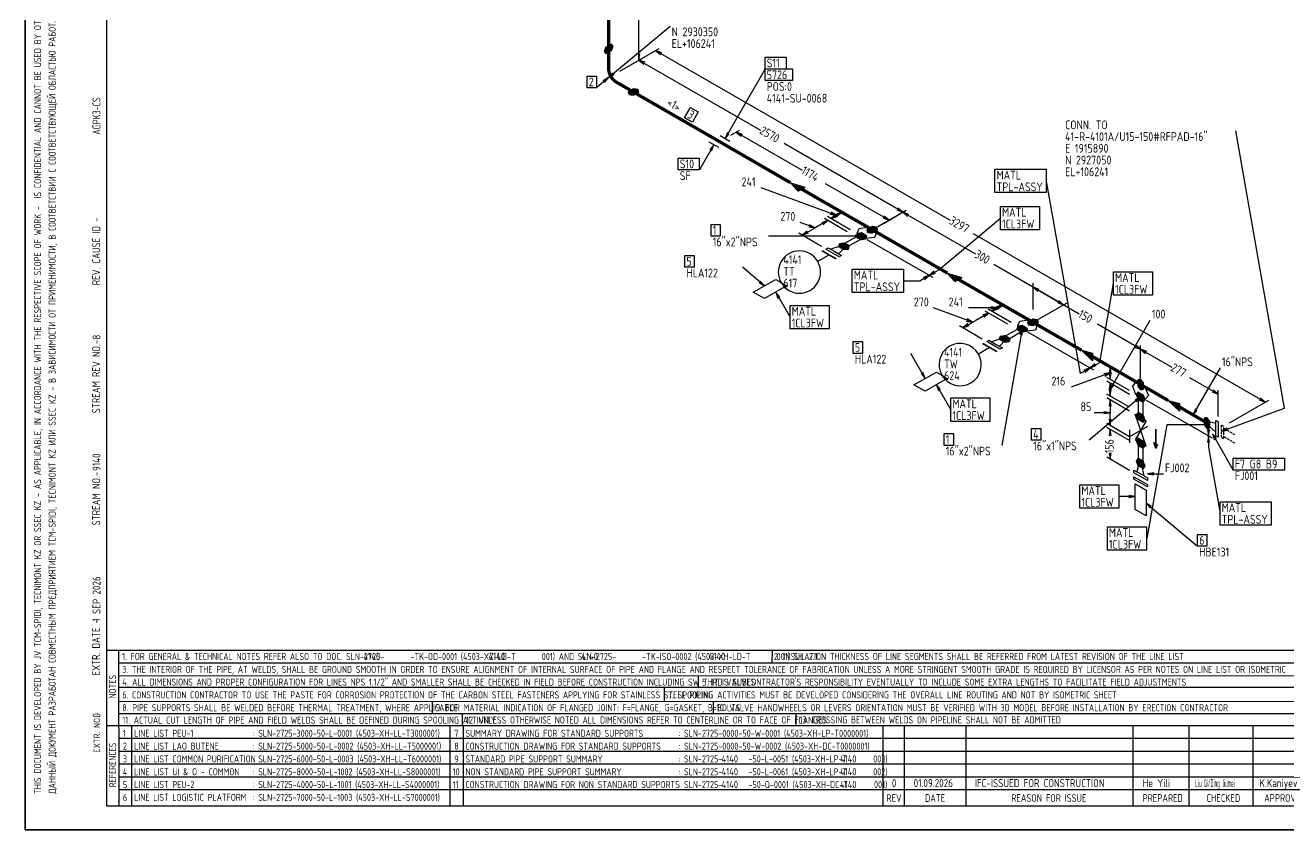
# Model space of a CAD drawing. Extents: x 0 to 594, y 0 to 420.
# Drawn here: x 0 to 394.7, y 0 to 251.2 of the extents above; entities that cross this region are included whole.
import ezdxf

# ---------------------------------------------------------------- set-up
doc = ezdxf.new("R2010")
doc.units = 0
doc.header["$MEASUREMENT"] = 0
doc.linetypes.add('BORDER_2012_SLN$0$8001.Solid', pattern=[0])
doc.linetypes.add('GT100', pattern=[1, 0.666667, -0.333333])
for name, color, linetype, lineweight in [('BORDER_2012_SLN$0$BG_01', 7, 'BORDER_2012_SLN$0$8001.Solid', 25), ('BORDER_2012_SLN$0$BG_02', 7, 'BORDER_2012_SLN$0$8001.Solid', 25), ('BORDER_2012_SLN$0$BG_Level_1', 7, 'BORDER_2012_SLN$0$8001.Solid', 25), ('BORDER_2012_SLN$0$Level_1', 7, 'BORDER_2012_SLN$0$8001.Solid', 25), ('BORDER_2012_SLN$0$Level_18', 7, 'BORDER_2012_SLN$0$8001.Solid', 25)]:
    doc.layers.add(name, color=color, linetype=linetype, lineweight=lineweight)
doc.layers.add('GT_1', color=7, linetype='Continuous')
doc.styles.add('BORDER_2012_SLN$0$GOST type A', font='GOST type A')
doc.styles.add('HTX1', font='')
doc.styles.get('HTX1').set_extended_font_data('GOST type A')

# ---------------------------------------------------------------- blocks, each defined once
blk = doc.blocks.new('BORDER_2012_SLN')
at = {"layer": 'BORDER_2012_SLN$0$BG_Level_1', "color": 7, "lineweight": -3}
for p, q in [((402.7, 56), (25.4, 56)), ((29.11, 56), (29.22, 7.5)), ((233.25, 56), (233.24, 52)), ((402.7, 52), (29.1, 52)), ((402.7, 47.99), (29.16, 48.01)), ((210.22, 48), (210.22, 44.42)), ((402.7, 44.41), (29.17, 44.42)), ((199.61, 44.42), (199.61, 40.02)), ((402.7, 39.96), (29.15, 40.07)), ((127.1, 40.04), (127.1, 36.23)), ((214.87, 40.02), (214.87, 36.23)), ((136.5, 36.23), (136.5, 32.43)), ((240.64, 36.23), (240.64, 32.43)), ((33.22, 32.43), (33.22, 7.59)), ((132.63, 32.43), (132.63, 7.6)), ((136.8, 32.43), (136.8, 7.59))]:
    blk.add_line(p, q, dxfattribs=at)
at = {"layer": 'BORDER_2012_SLN$0$Level_1', "color": 7, "lineweight": -3}
for p, q in [((25.4, 412.5), (25.4, 7.5)), ((402.7, 36.23), (29.15, 36.23)), ((402.7, 32.43), (25.4, 32.43)), ((267.9, 32.43), (267.91, 7.5)), ((274.59, 7.5), (274.59, 32.43)), ((293.91, 7.5), (293.91, 32.43)), ((346.11, 7.5), (346.11, 32.43)), ((363.55, 7.5), (363.55, 32.43)), ((383.52, 7.5), (383.52, 32.43)), ((402.7, 28.43), (29.17, 28.43)), ((402.7, 24.43), (29.18, 24.43)), ((402.7, 20.43), (29.19, 20.43)), ((402.7, 16.43), (29.2, 16.43)), ((402.7, 12.43), (29.2, 12.43)), ((25.4, 7.5), (588.6, 7.5))]:
    blk.add_line(p, q, dxfattribs=at)
at = {"layer": 'BORDER_2012_SLN$0$Level_18', "color": 7, "lineweight": -3, "flags": 128}
blk.add_lwpolyline([(0, 0), (0, 420), (594, 420), (594, 0)], close=True, dxfattribs=at)
at = {"color": 7, "char_height": 2.2, "attachment_point": 1, "style": 'BORDER_2012_SLN$0$GOST type A'}
for s, insert in [('{\\l\\fGOST type A|b0|i0;\\T1;1}', (30.5, 31.2)), ('{\\l\\fGOST type A|b0|i0;\\T1;: SLN-2725-3000-50-L-0001 (4503-XH-LL-T3000001)}', (71, 31.2)), ('{\\l\\fGOST type A|b0|i0;\\T1;7}', (134, 31.2)), ('{\\l\\fGOST type A|b0|i0;\\T1;SUMMARY DRAWING FOR STANDARD SUPPORTS}', (137.5, 31.2)), ('{\\l\\fGOST type A|b0|i0;\\T1;: SLN-2725-0000-50-W-0001 (4503-XH-LP-T0000001)}', (204, 31.2)), ('{\\l\\fGOST type A|b0|i0;\\T1;2}', (30.5, 27.2)), ('{\\l\\fGOST type A|b0|i0;\\T1;LINE LIST LAO BUTENE}', (34, 27.2)), ('{\\l\\fGOST type A|b0|i0;\\T1;: SLN-2725-5000-50-L-0002 (4503-XH-LL-T5000001)}', (71, 27.2)), ('{\\l\\fGOST type A|b0|i0;\\T1;8}', (134, 27.2)), ('{\\l\\fGOST type A|b0|i0;\\T1;CONSTRUCTION DRAWING FOR STANDARD SUPPORTS}', (137.5, 27.2)), ('{\\l\\fGOST type A|b0|i0;\\T1;: SLN-2725-0000-50-W-0002 (4503-XH-DC-T0000001)}', (204, 27.2)), ('{\\l\\fGOST type A|b0|i0;\\T1;3}', (30.5, 23.2)), ('{\\l\\fGOST type A|b0|i0;\\T1;LINE LIST COMMON PURIFICATION}', (34, 23.2)), ('{\\l\\fGOST type A|b0|i0;\\T1;: SLN-2725-6000-50-L-0003 (4503-XH-LL-T6000001)}', (71, 23.2)), ('{\\l\\fGOST type A|b0|i0;\\T1;9}', (134, 23.2)), ('{\\C256;STANDARD PIPE SUPPORT SUMMARY}', (137.5, 23.2)), ('{\\fGOST type A|b0|i0|c0|p34;: SLN-2725-       -50-L-0051 (4503-XH-LP-T       003)}', (204, 23.2)), ('{\\l\\fGOST type A|b0|i0;\\T1;4}', (30.5, 19.2)), ('{\\l\\fGOST type A|b0|i0;\\T1;LINE LIST UI & O - COMMON}', (34, 19.2)), ('{\\l\\fGOST type A|b0|i0;\\T1;: SLN-2725-8000-50-L-1002 (4503-XH-LL-S8000001)}', (71, 19.2)), ('{\\l\\fGOST type A|b0|i0;\\T1;10}', (133.5, 19.2)), ('{\\l\\fGOST type A|b0|i0;\\T1;NON STANDARD PIPE SUPPORT SUMMARY}', (137.5, 19.2)), ('{\\fGOST type A|b0|i0|c0|p34;: SLN-2725-       -50-L-0061 (4503-XH-LP-T       002)}', (204, 19.2)), ('{\\l\\fGOST type A|b0|i0;\\T1;5}', (30.5, 15.2)), ('{\\l\\fGOST type A|b0|i0;\\T1;LINE LIST PEU-2}', (34, 15.2)), ('{\\l\\fGOST type A|b0|i0;\\T1;: SLN-2725-4000-50-L-1001 (4503-XH-LL-S4000001)}', (71, 15.2)), ('{\\l\\fGOST type A|b0|i0;\\T1;11}', (133.5, 15.2)), ('{\\C256;CONSTRUCTION DRAWING FOR NON STANDARD SUPPORTS}', (137.5, 15.2)), ('{\\fGOST type A|b0|i0|c0|p34;: SLN-2725-       -50-Q-0001 (4503-XH-DC-T       001)}', (204, 15.2)), ('{\\l\\fGOST type A|b0|i0;\\T1;6}', (30.5, 11.2)), ('{\\l\\fGOST type A|b0|i0;\\T1;LINE LIST LOGISTIC PLATFORM}', (34, 11.2)), ('{\\l\\fGOST type A|b0|i0;\\T1;: SLN-2725-7000-50-L-1003 (4503-XH-LL-S7000001)}', (71, 11.2))]:
    blk.add_mtext(s, dxfattribs=dict(at, insert=insert))
at = {"layer": 'BORDER_2012_SLN$0$BG_01', "color": 7, "attachment_point": 1, "rotation": 90, "style": 'BORDER_2012_SLN$0$GOST type A'}
for s, insert, char_height in [('{\\fGOST type A|b0|i0|c134|p34;\\W1.01;ДАННЫЙ ДОКУМЕНТ РАЗРАБОТАН СОВМЕСТНЫМ ПРЕДПРИЯТИЕМ \\fGOST type A|b0|i0|c0|p34;TCM-SPIDI, TECNIMONT KZ \\fGOST type A|b0|i0|c134|p34;ИЛИ \\fGOST type A|b0|i0|c0|p34;SSEC KZ - \\fGOST type A|b0|i0|c134|p34;В ЗАВИСИМОСТИ ОТ ПРИМЕНИМОСТИ\\fGOST type A|b0|i0|c0|p34;, \\fGOST type A|b0|i0|c134|p34;В СООТВЕТСТВИИ С СООТВЕТСТВУЮЩЕЙ ОБЛАСТЬЮ РАБОТ\\fGOST type A|b0|i0|c0|p34;. \\fGOST type A|b0|i0|c134|p34;ЯВЛЯЕТСЯ КОНФИДЕНЦИАЛЬНЫМ И НЕ МОЖЕТ БЫТЬ ИСПОЛЬЗОВАН ДРУГИМИ ЛИЦАМИ ДЛЯ КАКИХ\\fGOST type A|b0|i0|c0|p34;-\\fGOST type A|b0|i0|c134|p34;ЛИБО ЦЕЛЕЙ\\fGOST type A|b0|i0|c0|p34;, \\fGOST type A|b0|i0|c134|p34;КРОМЕ ПРОЕКТА \\fGOST type A|b0|i0|c0|p34;SILLENO.}', (7.3, 11.21), 2.2), ('{\\l\\fGOST type A|b0|i0;\\T1;EXTR. DATE -}', (20.86, 48.18), 2.5), ('{\\l\\fGOST type A|b0|i0;\\T1;EXTR. NO.-}', (21.36, 24.02), 2)]:
    blk.add_mtext(s, dxfattribs=dict(at, insert=insert, char_height=char_height))
at = {"layer": 'BORDER_2012_SLN$0$BG_01', "color": 7, "insert": (2.76, 11.2), "char_height": 2.2, "attachment_point": 1, "rotation": 90, "line_spacing_factor": 1.090909, "style": 'BORDER_2012_SLN$0$GOST type A'}
blk.add_mtext('{\\fGOST type A|b0|i0|c0|p34;\\W1.01;THIS DOCUMENT IS DEVELOPED BY JV TCM-SPIDI, TECNIMONT KZ OR SSEC KZ - AS APPLICABLE, IN ACCORDANCE WITH THE RESPECTIVE SCOPE OF WORK -  IS CONFIDENTIAL AND CANNOT BE USED BY OTHERS FOR ANY PURPOSE OTHER THAN THE SILLENO PROJECT}', dxfattribs=at)
at = {"layer": 'BORDER_2012_SLN$0$BG_02', "color": 7, "char_height": 2.5, "attachment_point": 1, "rotation": 90, "style": 'BORDER_2012_SLN$0$GOST type A'}
for s, insert in [('{\\l\\fGOST type A|b0|i0;\\T1;REV. CAUSE ID - }', (20.9, 170)), ('{\\l\\fGOST type A|b0|i0;\\T1;STREAM REV NO.-}', (20.9, 130)), ('{\\l\\fGOST type A|b0|i0;\\T1;STREAM NO.-}', (20.9, 95))]:
    blk.add_mtext(s, dxfattribs=dict(at, insert=insert))
at = {"layer": 'BORDER_2012_SLN$0$BG_Level_1', "color": 7, "attachment_point": 1, "style": 'BORDER_2012_SLN$0$GOST type A'}
for s, insert, char_height in [('{\\fGOST type A|b0|i0|c0|p34;\\C256; 1. FOR GENERAL & TECHNICAL NOTES REFER ALSO TO DOC. SLN-2725-       -TK-OD-0001 (4503-XZ-LD-T       001) AND SLN-2725-       -TK-ISO-0002 (4503-XH-LD-T       001) SH. 2.1}', (29.11, 55.19), 2.2), ('{\\fGOST type A|b0|i0|c0|p34;\\C256;2. INSULATION THICKNESS OF LINE SEGMENTS SHALL BE REFERRED FROM LATEST REVISION OF THE LINE LIST}', (233.84, 55.19), 2.2), ('{\\fGOST type A|b0|i0|c0|p34;\\C256; 3. THE INTERIOR OF THE PIPE, AT WELDS, SHALL BE GROUND SMOOTH IN ORDER TO ENSURE ALIGNMENT OF INTERNAL SURFACE OF PIPE AND FLANGE AND RESPECT TOLERANCE OF FABRICATION UNLESS A MORE STRINGENT SMOOTH GRADE IS REQUIRED BY LICENSOR AS PER NOTES ON LINE LIST OR ISOMETRIC}', (29.12, 51.15), 2.2), ('{\\fGOST type A|b0|i0|c0|p34;\\C256; 4. ALL DIMENSIONS AND PROPER CONFIGURATION FOR LINES NPS 1.1/2" AND SMALLER SHALL BE CHECKED IN FIELD BEFORE CONSTRUCTION INCLUDING SW THRD VALVES}', (29.13, 47.2), 2.2), ("{\\C256; 5. IT IS SUBCONTRACTOR'S RESPONSIBILITY EVENTUALLY TO INCLUDE SOME EXTRA LENGTHS TO FACILITATE FIELD ADJUSTMENTS}", (210.22, 47.2), 2.2), ('{\\C256; 6. CONSTRUCTION CONTRACTOR TO USE THE PASTE FOR CORROSION PROTECTION OF THE CARBON STEEL FASTENERS APPLYING FOR STAINLESS STEEL PIPING}', (29.14, 43.2), 2.2), ('{\\C256; 7. SPOOLING ACTIVITIES MUST BE DEVELOPED CONSIDERING THE OVERALL LINE ROUTING AND NOT BY ISOMETRIC SHEET}', (199.61, 43.2), 2.2), ('{\\C256; 8. PIPE SUPPORTS SHALL BE WELDED BEFORE THERMAL TREATMENT, WHERE APPLICABLE}', (29.15, 39.2), 2.2), ('{\\C256; 9. FOR MATERIAL INDICATION OF FLANGED JOINT: F=FLANGE, G=GASKET, B=BOLTS}', (127.1, 39.2), 2.2), ('{\\C256; 10. VALVE HANDWHEELS OR LEVERS ORIENTATION MUST BE VERIFIED WITH 3D MODEL BEFORE INSTALLATION BY ERECTION CONTRACTOR}', (214.87, 39.2), 2.2), ('{\\C256; 11. ACTUAL CUT LENGTH OF PIPE AND FIELD WELDS SHALL BE DEFINED DURING SPOOLING ACTIVITY}', (29.16, 35.32), 2.2), ('{\\C256; 12. UNLESS OTHERWISE NOTED ALL DIMENSIONS REFER TO CENTERLINE OR TO FACE OF FLANGES}', (136.5, 35.35), 2.2), ('{\\C256; 13. CROSSING BETWEEN WELDS ON PIPELINE SHALL NOT BE ADMITTED}', (240.64, 35.38), 2.2), ('{\\l\\fGOST type A|b0|i0;\\T1;LINE LIST PEU-1}', (34, 31.2), 2.2), ('{\\l\\fGOST type A|b0|i0;\\T1;REV}', (269, 11.1), 2.4), ('{\\l\\fGOST type A|b0|i0;\\T1;DATE}', (281, 11.1), 2.4), ('{\\l\\fGOST type A|b0|i0;\\T1;REASON FOR ISSUE}', (308, 11.1), 2.4), ('{\\l\\fGOST type A|b0|i0;\\T1;PREPARED}', (349, 11.1), 2.4), ('{\\l\\fGOST type A|b0|i0;\\T1;CHECKED}', (369, 11.1), 2.4), ('{\\l\\fGOST type A|b0|i0;\\T1;APPROVED}', (387, 11.1), 2.4)]:
    blk.add_mtext(s, dxfattribs=dict(at, insert=insert, char_height=char_height))
at = {"layer": 'BORDER_2012_SLN$0$BG_Level_1', "color": 7, "char_height": 2.2, "attachment_point": 1, "rotation": 90, "style": 'BORDER_2012_SLN$0$GOST type A'}
for s, insert in [('{\\l\\fGOST type A|b0|i0;\\T1;NOTES}', (26.15, 40.99)), ('{\\l\\fGOST type A|b0|i0;\\T1;REFERENCES}', (26.15, 13.23))]:
    blk.add_mtext(s, dxfattribs=dict(at, insert=insert))

msp = doc.modelspace()

# ---------------------------------------------------------------- linework, layer by layer
at = {"layer": 'GT_1', "flags": 128}
for points in [[(0, 0), (594, 0), (594, 420), (0, 420), (0, 0)], [(191.7, 240.3), (191.7, 289.6)], [(182.2, 234.8), (201.4, 250.9)], [(181.3, 244.3), (180.8, 243), (181.3, 242.3), (183.1, 243.3), (183.6, 244.6), (183.1, 245.3), (181.3, 244.3)], [(182.2, 244.8), (183.457, 244.8)], [(182.56, 245), (183.314, 245)], [(180.8, 243), (182.56, 243)], [(180.877, 243.2), (182.92, 243.2)], [(180.943, 242.8), (182.2, 242.8)], [(180.954, 243.4), (183.138, 243.4)], [(181.031, 243.6), (183.215, 243.6)], [(181.086, 242.6), (181.84, 242.6)], [(181.108, 243.8), (183.292, 243.8)], [(181.185, 244), (183.369, 244)], [(181.262, 244.2), (183.446, 244.2)], [(181.48, 244.4), (183.523, 244.4)], [(181.84, 244.6), (183.6, 244.6)], [(185.7, 236.8), (198, 243.9)], [(185.7, 236.8), (192.8, 240.9)], [(185.7, 236.8), (192.8, 240.9)], [(191.4, 242.3), (191.7, 240.3), (192, 242.3)], [(198.8, 242.6), (196.9, 243.3), (198.4, 242)], [(196.9, 243.3), (288.9, 190.3)], [(231.1, 241.2), (237.7, 241.2), (237.7, 237.5), (231.1, 237.5), (231.1, 241.2)], [(193.6, 239.6), (191.7, 240.3), (193.2, 239)], [(191.7, 240.3), (229.7, 218.4)], [(218.6, 215.8), (231.1, 237.5)], [(231.1, 237.6), (239.6, 237.6), (239.6, 233.9), (231.1, 233.9), (231.1, 237.6)], [(175.5, 235.3), (178.4, 235.3), (178.4, 231.6), (175.5, 231.6), (175.5, 235.3)], [(182.2, 234.8), (178.4, 231.6)], [(180.9, 233.3), (182.2, 234.8), (180.5, 233.8)], [(183.5, 236.3), (182.2, 234.8), (183.9, 235.8)], [(188.3, 230.3), (188.6, 229.5), (190, 229.3), (191.7, 230.3), (191.4, 231.1), (190, 231.3), (188.3, 230.3)], [(188.338, 230.2), (191.53, 230.2)], [(188.413, 230), (191.19, 230)], [(188.47, 230.4), (191.663, 230.4)], [(188.488, 229.8), (190.85, 229.8)], [(188.563, 229.6), (190.51, 229.6)], [(188.81, 230.6), (191.588, 230.6)], [(189.15, 230.8), (191.513, 230.8)], [(189.3, 229.4), (190.17, 229.4)], [(189.49, 231), (191.438, 231)], [(189.83, 231.2), (190.7, 231.2)], [(207.8, 225.5), (210.2, 224.1), (208.4, 220.9), (205.9, 222.3), (207.8, 225.5)], [(219.3, 217.7), (218.6, 215.8), (219.9, 217.3)], [(220.4, 216.8), (223.1, 218.4)], [(224, 217.1), (222.1, 217.8), (223.6, 216.5)], [(222.1, 217.8), (242.7, 205.9)], [(373.6, 124.4), (393.3, 131.6), (378.1, 218.2)], [(215.1, 213.8), (210.6, 206)], [(216.6, 213), (213.6, 214.7)], [(216.6, 213), (213.6, 214.7)], [(214.4, 211.9), (215.1, 213.8), (213.8, 212.3)], [(217.1, 216.7), (220.1, 215)], [(217.1, 216.7), (220.1, 215)], [(274.1, 192.8), (237, 214.2)], [(203.9, 209.7), (210.5, 209.7), (210.5, 206), (203.9, 206), (203.9, 209.7)], [(302.9, 206.2), (318.9, 206.2), (318.9, 198.9), (302.9, 198.9), (302.9, 206.2)], [(242.5, 200), (241.4, 199.4), (239, 202), (243.5, 200.6), (241.5, 199.4), (239.4, 201.8), (243.4, 200.5), (241.7, 199.5), (239.7, 201.6), (243.3, 200.4), (241.8, 199.6), (240.1, 201.4), (243.1, 200.4), (241.9, 199.7), (240.4, 201.2), (243, 200.3), (242.1, 199.8), (240.7, 201), (242.8, 200.2), (242.2, 199.8), (241, 200.9), (242.7, 200.1), (242.4, 199.9), (241.4, 200.7), (242.6, 200), (242.5, 200), (239, 202)], [(269.8, 190.3), (250, 201.7)], [(329.6, 142.4), (319, 202.5)], [(253.4, 191.8), (229.9, 200.4)], [(261.1, 189.3), (254, 193.4)], [(266.3, 188.3), (275.2, 193.4)], [(268.1, 189.3), (275.2, 193.4)], [(272.2, 193.5), (274.1, 192.8), (272.6, 194.1)], [(304.6, 194.6), (316.8, 194.6), (316.8, 187.3), (304.6, 187.3), (304.6, 194.6)], [(246.7, 187.9), (242, 189.6)], [(250.7, 190.2), (246.7, 187.9)], [(249.2, 188.9), (250.7, 190.2), (248.8, 189.5)], [(256.7, 186.7), (249.6, 190.8)], [(257.7, 187.3), (250.6, 191.4)], [(251.4, 192.2), (253.4, 191.8), (251.7, 192.8)], [(253.2, 192.1), (251.7, 190.8), (253.6, 191.5)], [(251.7, 190.8), (253.4, 191.8)], [(253.6, 191.5), (255.1, 192.8), (253.2, 192.1)], [(255.1, 192.8), (253.4, 191.8)], [(266.3, 188.3), (270.8, 190.9)], [(267.9, 191), (269.8, 190.3), (268.3, 191.6)], [(276, 192.1), (274.1, 192.8), (275.6, 191.5)], [(274.1, 192.8), (296.8, 179.8)], [(285.4, 174.8), (304.6, 190.9)], [(214.2, 189), (217.1, 189), (217.1, 185.3), (214.2, 185.3), (214.2, 189)], [(248.7, 182.1), (241.6, 186.2)], [(242.7, 185.6), (246.7, 187.9)], [(244.2, 186.9), (242.7, 185.6), (244.6, 186.3)], [(244.7, 188.2), (246.7, 187.9), (245, 188.9)], [(259.2, 185), (261.2, 185.3), (259.2, 185.6)], [(261.2, 184.3), (262.6, 184.5), (262.9, 185.3), (261.2, 186.3), (259.8, 186.1), (259.5, 185.3), (261.2, 184.3)], [(259.612, 185.6), (262.39, 185.6)], [(259.687, 185.8), (262.05, 185.8)], [(259.762, 186), (261.71, 186)], [(264.6, 187.3), (265.9, 186.5), (265.3, 184.9), (262.5, 184.6), (259.8, 186.2), (260.5, 187.7), (263.1, 188.1), (264.6, 187.3)], [(260.5, 186.2), (261.37, 186.2)], [(262.9, 187.3), (263.2, 186.5), (264.6, 186.3), (266.3, 187.3), (266, 188.1), (264.6, 188.3), (262.9, 187.3)], [(262.938, 187.2), (266.13, 187.2)], [(263.013, 187), (265.79, 187)], [(263.07, 187.4), (266.263, 187.4)], [(263.088, 186.8), (265.45, 186.8)], [(263.163, 186.6), (265.11, 186.6)], [(263.41, 187.6), (266.188, 187.6)], [(263.75, 187.8), (266.113, 187.8)], [(263.9, 186.4), (264.77, 186.4)], [(264.09, 188), (266.038, 188)], [(264.43, 188.2), (265.3, 188.2)], [(387.3, 133.5), (296.2, 186)], [(261.2, 185.3), (232.2, 185.3)], [(252.9, 180.5), (255, 179.3), (254.2, 178.9), (250.1, 181.3), (250.8, 181.7), (252.9, 180.5)], [(254, 179.8), (256.1, 181.9), (255.2, 182.4), (251.6, 181.2)], [(255.7, 181.1), (257.1, 181.3), (257.4, 182.1), (255.7, 183.1), (254.3, 182.9), (254, 182.1), (255.7, 181.1)], [(254.037, 182.2), (257.23, 182.2)], [(254.112, 182.4), (256.89, 182.4)], [(254.17, 182), (257.362, 182)], [(254.187, 182.6), (256.55, 182.6)], [(254.262, 182.8), (256.21, 182.8)], [(254.51, 181.8), (257.287, 181.8)], [(254.85, 181.6), (257.212, 181.6)], [(255, 183), (255.87, 183)], [(260.2, 184.7), (260.9, 184.3), (257.4, 182.3), (256, 183.1), (259.5, 185.1), (260.2, 184.7)], [(259.537, 185.4), (262.73, 185.4)], [(259.67, 185.2), (262.862, 185.2)], [(260.01, 185), (262.787, 185)], [(260.35, 184.8), (262.712, 184.8)], [(260.69, 184.6), (262.637, 184.6)], [(261.03, 184.4), (261.9, 184.4)], [(262.9, 184.3), (283.5, 172.5)], [(262.9, 184.3), (283.5, 172.5)], [(206, 179.3), (208.9, 179.3), (208.9, 175.6), (206, 175.6), (206, 179.3)], [(251, 179.4), (247.5, 177.4)], [(251.2, 179.5), (253.3, 178.3), (253.1, 178.2), (248.9, 180.6), (249.1, 180.7), (251.2, 179.5)], [(255.19, 181.4), (257.137, 181.4)], [(255.53, 181.2), (256.4, 181.2)], [(230.9, 169.8), (224, 175.6)], [(258.3, 175), (274.3, 175), (274.3, 167.7), (258.3, 167.7), (258.3, 175)], [(282.4, 173.1), (285.4, 174.8)], [(283.9, 174.4), (282.4, 173.1), (284.3, 173.8)], [(291.5, 171.8), (290.4, 171.2), (288, 173.8), (292.5, 172.4), (290.5, 171.2), (288.4, 173.6), (292.4, 172.3), (290.7, 171.3), (288.7, 173.4), (292.3, 172.2), (290.8, 171.4), (289.1, 173.2), (292.1, 172.2), (290.9, 171.5), (289.4, 173), (292, 172.1), (291.1, 171.6), (289.7, 172.8), (291.8, 172), (291.2, 171.6), (290, 172.7), (291.7, 171.9), (291.4, 171.7), (290.4, 172.5), (291.6, 171.8), (291.5, 171.8), (288, 173.8)], [(324.3, 163.9), (302.5, 176.5)], [(339.9, 174.2), (352.1, 174.2), (352.1, 166.9), (339.9, 166.9), (339.9, 174.2)], [(236.1, 170.8), (237.8, 169.8), (230.9, 165.8), (227.4, 167.8), (234.4, 171.8), (236.1, 170.8)], [(229.2, 170.8), (230.9, 169.8), (229.6, 171.3)], [(279.4, 171.3), (274.4, 171.3)], [(282.4, 173.1), (279.4, 171.3)], [(280.9, 171.8), (282.4, 173.1), (280.5, 172.4)], [(314.8, 162.4), (314.8, 170.6)], [(335.6, 145.9), (339.9, 170.5)], [(235.7, 166.3), (234.4, 167.8), (235.1, 165.9)], [(234.4, 167.8), (238.9, 160)], [(316.7, 168.7), (314.8, 169.4), (316.3, 168.1)], [(314.8, 169.4), (329.2, 161.1)], [(238.9, 163.7), (251.1, 163.7), (251.1, 156.4), (238.9, 156.4), (238.9, 163.7)], [(295.9, 158.5), (283.7, 162.9)], [(303.6, 162.9), (294.6, 162.9)], [(306.9, 157.8), (299.8, 161.9)], [(307.9, 158.4), (300.8, 162.5)], [(301.6, 162.6), (303.6, 162.9), (301.6, 163.2)], [(303.4, 163.2), (301.9, 161.9), (303.8, 162.6)], [(301.9, 161.9), (303.6, 162.9)], [(303.8, 162.6), (305.3, 163.9), (303.4, 163.2)], [(305.3, 163.9), (303.6, 162.9)], [(311.3, 160.4), (304.2, 164.5)], [(316.5, 159.4), (325.4, 164.5)], [(322.4, 164.6), (324.3, 163.9), (322.8, 165.2)], [(292.9, 156.7), (296.9, 159)], [(294.4, 158), (292.9, 156.7), (294.8, 157.4)], [(293.9, 158.8), (295.9, 158.5), (294.2, 159.5)], [(300.9, 161.3), (296.9, 159)], [(299.4, 160), (300.9, 161.3), (299, 160.6)], [(314.8, 158.4), (316.1, 157.6), (315.5, 156), (312.7, 155.7), (310, 157.3), (310.7, 158.8), (313.3, 159.2), (314.8, 158.4)], [(313.1, 158.4), (313.4, 157.6), (314.8, 157.4), (316.5, 158.4), (316.2, 159.2), (314.8, 159.4), (313.1, 158.4)], [(313.1, 158.4), (316.5, 158.4)], [(313.175, 158.2), (316.16, 158.2)], [(313.25, 158), (315.82, 158)], [(313.44, 158.6), (316.425, 158.6)], [(313.78, 158.8), (316.35, 158.8)], [(314.12, 159), (316.275, 159)], [(314.46, 159.2), (316.2, 159.2)], [(338.9, 137.4), (351.4, 159.1)], [(298.9, 153.2), (291.8, 157.3)], [(305.9, 152.2), (307.3, 152.4), (307.6, 153.2), (305.9, 154.2), (304.5, 154), (304.2, 153.2), (305.9, 152.2)], [(304.5, 154), (306.24, 154)], [(311.4, 156.4), (305, 120)], [(310.4, 155.8), (311.1, 155.4), (307.6, 153.4), (306.2, 154.2), (309.7, 156.2), (310.4, 155.8)], [(311.4, 155.4), (312.8, 155.6), (313.1, 156.4), (311.4, 157.4), (310, 157.2), (309.7, 156.4), (311.4, 155.4)], [(309.7, 156.4), (313.1, 156.4)], [(309.775, 156.6), (312.76, 156.6)], [(309.85, 156.8), (312.42, 156.8)], [(309.925, 157), (312.08, 157)], [(310, 157.2), (311.74, 157.2)], [(310.04, 156.2), (313.025, 156.2)], [(310.38, 156), (312.95, 156)], [(311.4, 154.4), (311.4, 156.4), (310.7, 154.5)], [(310.72, 155.8), (312.875, 155.8)], [(311.06, 155.6), (312.8, 155.6)], [(313.1, 155.4), (333.7, 143.6)], [(313.1, 155.4), (333.7, 143.6)], [(313.325, 157.8), (315.48, 157.8)], [(313.4, 157.6), (315.14, 157.6)], [(348.4, 150), (334.9, 157.8)], [(258.6, 152.4), (261.5, 152.4), (261.5, 148.7), (258.6, 148.7), (258.6, 152.4)], [(301.2, 150.5), (297.7, 148.5)], [(301.4, 150.6), (303.5, 149.4), (303.3, 149.3), (299.1, 151.7), (299.3, 151.8), (301.4, 150.6)], [(303.1, 151.6), (305.2, 150.4), (304.4, 150), (300.3, 152.4), (301, 152.8), (303.1, 151.6)], [(304.2, 150.9), (306.3, 153), (305.4, 153.5), (301.8, 152.3)], [(304.2, 153.2), (307.6, 153.2)], [(304.275, 153.4), (307.26, 153.4)], [(304.35, 153.6), (306.92, 153.6)], [(304.425, 153.8), (306.58, 153.8)], [(304.54, 153), (307.525, 153)], [(304.88, 152.8), (307.45, 152.8)], [(305.22, 152.6), (307.375, 152.6)], [(305.56, 152.4), (307.3, 152.4)], [(346.5, 150.7), (348.4, 150), (346.9, 151.3)], [(348.4, 143), (348.4, 151.2)], [(348.4, 141), (348.4, 151.2)], [(350.3, 149.3), (348.4, 150), (349.9, 148.7)], [(348.4, 150), (358.1, 144.4)], [(281.1, 140.9), (276.6, 148.7)], [(333.4, 147.7), (333.4, 146.4), (329.9, 149.7), (333.4, 148.8), (333.4, 146.6), (330.3, 149.5), (333.4, 148.7), (333.4, 146.7), (330.6, 149.3), (333.4, 148.6), (333.4, 146.9), (331, 149.1), (333.4, 148.4), (333.4, 147.1), (331.3, 148.9), (333.4, 148.3), (333.4, 147.2), (331.6, 148.7), (333.4, 148.1), (333.4, 147.4), (331.9, 148.6), (333.4, 147.9), (333.4, 147.5), (332.3, 148.4), (333.4, 147.8), (333.4, 147.7), (329.9, 149.7)], [(286.3, 141.9), (288, 140.9), (281.1, 136.9), (277.6, 138.9), (284.6, 142.9), (286.3, 141.9)], [(279.8, 142.4), (281.1, 140.9), (280.4, 142.8)], [(338.9, 142.6), (326.7, 138.2)], [(332.6, 144.2), (329.6, 142.4)], [(331.1, 142.9), (332.6, 144.2), (330.7, 143.5)], [(332.6, 144.2), (335.6, 145.9)], [(334.1, 145.5), (332.6, 144.2), (334.5, 144.9)], [(337.2, 141.6), (338.9, 142.6), (336.9, 142.3)], [(344.9, 141), (337.8, 145.1)], [(339.2, 142.5), (338.9, 144.5), (338.6, 142.5)], [(338.6, 142.6), (338.9, 140.6), (339.2, 142.6)], [(338.9, 144.5), (338.9, 142.6)], [(338.9, 140.6), (338.9, 142.6)], [(364.8, 129.5), (373.3, 144.2)], [(285.9, 137.4), (284.6, 138.9), (285.3, 137)], [(284.6, 138.9), (289.1, 131.1)], [(344.9, 137.1), (337.8, 141.2)], [(344.9, 135.9), (337.8, 140)], [(339.2, 137.4), (338.9, 139.4), (338.6, 137.4)], [(338.9, 139.4), (338.9, 137.4)], [(339.6, 139.3), (338.9, 137.4), (340.2, 138.9)], [(348.4, 139), (349.7, 138.2), (350.8, 135.6), (349.7, 134.3), (346.9, 135.9), (346, 138.4), (346.9, 139.8), (348.4, 139)], [(347.5, 138.5), (348.4, 137.3), (349.3, 137.5), (349.3, 139.5), (348.4, 140.7), (347.5, 140.5), (347.5, 138.5)], [(347.5, 140.4), (348.625, 140.4)], [(347.5, 140.2), (348.775, 140.2)], [(347.5, 140), (348.925, 140)], [(347.5, 139.8), (349.075, 139.8)], [(347.5, 139.6), (349.225, 139.6)], [(347.5, 139.4), (349.3, 139.4)], [(347.5, 139.2), (349.3, 139.2)], [(347.5, 139), (349.3, 139)], [(347.5, 138.8), (349.3, 138.8)], [(347.5, 138.6), (349.3, 138.6)], [(347.575, 138.4), (349.3, 138.4)], [(347.725, 138.2), (349.3, 138.2)], [(347.95, 140.6), (348.475, 140.6)], [(372.6, 136), (363.8, 141.1)], [(289.1, 134.8), (301.3, 134.8), (301.3, 127.5), (289.1, 127.5), (289.1, 134.8)], [(348.4, 135.1), (332.3, 121.6)], [(344.9, 131.9), (337.8, 136)], [(344.9, 130.7), (337.8, 134.8)], [(338.6, 137.4), (338.9, 135.4), (339.2, 137.4)], [(339.2, 132.2), (338.9, 134.2), (338.6, 132.2)], [(338.9, 135.4), (338.9, 137.4)], [(338.9, 134.2), (338.9, 130.2)], [(347.1, 133.6), (348.4, 135.1), (346.7, 134.1)], [(349.3, 133.6), (349.8, 134.3), (349.3, 135.6), (347.5, 136.6), (347, 135.9), (347.5, 134.6), (349.3, 133.6)], [(347.038, 135.8), (348.94, 135.8)], [(347.071, 136), (348.58, 136)], [(347.115, 135.6), (349.3, 135.6)], [(347.192, 135.4), (349.377, 135.4)], [(347.214, 136.2), (348.22, 136.2)], [(347.269, 135.2), (349.454, 135.2)], [(347.346, 135), (349.531, 135)], [(347.357, 136.4), (347.86, 136.4)], [(347.423, 134.8), (349.608, 134.8)], [(347.5, 134.6), (349.685, 134.6)], [(348.4, 133.9), (349.1, 133.5), (349.1, 129.5), (347.7, 130.3), (347.7, 134.3), (348.4, 133.9)], [(347.86, 134.4), (349.762, 134.4)], [(347.875, 138), (349.3, 138)], [(348.025, 137.8), (349.3, 137.8)], [(348.175, 137.6), (349.3, 137.6)], [(348.22, 134.2), (349.729, 134.2)], [(348.325, 137.4), (348.85, 137.4)], [(370.7, 136.7), (372.6, 136), (371.1, 137.3)], [(372.6, 129), (372.6, 137.2)], [(385.4, 134.2), (387.3, 133.5), (385.8, 134.8)], [(336.9, 129.9), (338.9, 130.2), (336.9, 130.5)], [(348.58, 134), (349.586, 134)], [(348.94, 133.8), (349.443, 133.8)], [(350.1, 134.1), (370.7, 122.3)], [(350.1, 134.1), (370.7, 122.3)], [(360.5, 132), (360.5, 130.7), (357, 134), (360.5, 133.1), (360.5, 130.9), (357.4, 133.8), (360.5, 133), (360.5, 131), (357.7, 133.6), (360.5, 132.9), (360.5, 131.2), (358.1, 133.4), (360.5, 132.7), (360.5, 131.4), (358.4, 133.2), (360.5, 132.6), (360.5, 131.5), (358.7, 133), (360.5, 132.4), (360.5, 131.7), (359, 132.9), (360.5, 132.2), (360.5, 131.8), (359.4, 132.7), (360.5, 132.1), (360.5, 132), (357, 134)], [(365.5, 131.4), (364.8, 129.5), (366.1, 131)], [(376.1, 127), (388.4, 134.1)], [(338.9, 130.2), (333.9, 130.2)], [(344.9, 122.7), (337.8, 126.8)], [(338.6, 128.2), (338.9, 126.2), (339.2, 128.2)], [(338.9, 126.2), (338.9, 130.2)], [(348.4, 128.7), (350.1, 127.7), (346.7, 121.7), (350.1, 119.7), (346.7, 129.7), (348.4, 128.7)], [(349.3, 127.2), (349.8, 127.9), (349.3, 129.2), (347.5, 130.2), (347, 129.5), (347.5, 128.2), (349.3, 127.2)], [(347.038, 129.4), (348.94, 129.4)], [(347.071, 129.6), (348.58, 129.6)], [(347.115, 129.2), (349.3, 129.2)], [(347.192, 129), (349.377, 129)], [(347.214, 129.8), (348.22, 129.8)], [(347.269, 128.8), (349.454, 128.8)], [(347.346, 128.6), (349.531, 128.6)], [(347.357, 130), (347.86, 130)], [(347.423, 128.4), (349.608, 128.4)], [(347.5, 128.2), (349.685, 128.2)], [(347.86, 128), (349.762, 128)], [(348.22, 127.8), (349.729, 127.8)], [(348.58, 127.6), (349.586, 127.6)], [(348.94, 127.4), (349.443, 127.4)], [(369.6, 126.4), (356.6, 126.4), (350.3, 90.9)], [(368.2, 126.5), (369.1, 125.3), (370, 125.5), (370, 127.5), (369.1, 128.7), (368.2, 128.5), (368.2, 126.5)], [(368.2, 128.4), (369.325, 128.4)], [(368.2, 128.2), (369.475, 128.2)], [(368.2, 128), (369.625, 128)], [(368.2, 127.8), (369.775, 127.8)], [(368.2, 127.6), (369.925, 127.6)], [(368.2, 127.4), (370, 127.4)], [(368.2, 127.2), (370, 127.2)], [(368.2, 127), (370, 127)], [(368.2, 126.8), (370, 126.8)], [(368.2, 126.6), (370, 126.6)], [(368.275, 126.4), (370, 126.4)], [(368.65, 128.6), (369.175, 128.6)], [(371.9, 124.1), (369.1, 126.6), (369.1, 127.6), (371.9, 126.9)], [(369.6, 122.9), (369.6, 126.4)], [(372.6, 125), (372.6, 122.6), (371.9, 123), (371.9, 127.8), (372.6, 127.4), (372.6, 125)], [(287, 123.7), (289.9, 123.7), (289.9, 120), (287, 120), (287, 123.7)], [(314.3, 125.3), (317.2, 125.3), (317.2, 121.6), (314.3, 121.6), (314.3, 125.3)], [(344.9, 121.5), (337.8, 125.6)], [(339.2, 123), (338.9, 125), (338.6, 123)], [(338.9, 125), (338.9, 124.1)], [(350.5, 125.9), (344.9, 122.7)], [(344.9, 124.8), (344.9, 120.8)], [(353.1, 125.1), (353.1, 119), (352.5, 120.9), (353.7, 120.2), (353.1, 119), (353.1, 125.1)], [(368.425, 126.2), (370, 126.2)], [(368.575, 126), (370, 126)], [(368.725, 125.8), (370, 125.8)], [(368.875, 125.6), (370, 125.6)], [(369.025, 125.4), (369.55, 125.4)], [(369.3, 124.9), (369.6, 122.9), (369.9, 124.9)], [(369.9, 120.9), (369.6, 122.9), (369.3, 120.9)], [(369.6, 122.9), (369.6, 119.4)], [(372.1, 122.1), (370.8, 123.6), (371.5, 121.7)], [(370.8, 123.6), (377.3, 112.3)], [(375.3, 125.4), (373.6, 124.4), (375.6, 124.7)], [(349.3, 119.2), (349.8, 119.9), (349.3, 121.2), (347.5, 122.2), (347, 121.5), (347.5, 120.2), (349.3, 119.2)], [(347.038, 121.4), (348.94, 121.4)], [(347.071, 121.6), (348.58, 121.6)], [(347.115, 121.2), (349.3, 121.2)], [(347.192, 121), (349.377, 121)], [(347.214, 121.8), (348.22, 121.8)], [(347.269, 120.8), (349.454, 120.8)], [(347.346, 120.6), (349.531, 120.6)], [(347.357, 122), (347.86, 122)], [(347.423, 120.4), (349.608, 120.4)], [(347.5, 120.2), (349.685, 120.2)], [(348.4, 119.5), (349.1, 119.1), (349.1, 115.1), (347.7, 115.9), (347.7, 119.9), (348.4, 119.5)], [(347.86, 120), (349.762, 120)], [(348.22, 119.8), (349.729, 119.8)], [(348.58, 119.6), (349.586, 119.6)], [(348.94, 119.4), (349.443, 119.4)], [(369.6, 119.4), (373.2, 98.7)], [(344.9, 112.2), (337.8, 116.3)], [(338.6, 117.7), (338.9, 115.7), (339.2, 117.7)], [(338.9, 115.7), (338.9, 117.5)], [(349.3, 112.8), (349.8, 113.5), (349.3, 114.8), (347.5, 115.8), (347, 115.1), (347.5, 113.8), (349.3, 112.8)], [(347.038, 115), (348.94, 115)], [(347.071, 115.2), (348.58, 115.2)], [(347.115, 114.8), (349.3, 114.8)], [(347.192, 114.6), (349.377, 114.6)], [(349.5, 110.4), (348.8, 114.1), (347.9, 114.6), (347.2, 111.8)], [(347.214, 115.4), (348.22, 115.4)], [(347.357, 115.6), (347.86, 115.6)], [(377.3, 116), (393.3, 116), (393.3, 112.3), (377.3, 112.3), (377.3, 116)], [(348.4, 111.1), (350.5, 109.9), (350.5, 109), (346.3, 111.4), (346.3, 112.3), (348.4, 111.1)], [(347.269, 114.4), (349.454, 114.4)], [(347.346, 114.2), (349.531, 114.2)], [(347.423, 114), (349.608, 114)], [(347.5, 113.8), (349.685, 113.8)], [(347.86, 113.6), (349.762, 113.6)], [(348.22, 113.4), (349.729, 113.4)], [(348.58, 113.2), (349.586, 113.2)], [(348.94, 113), (349.443, 113)], [(352.5, 111.4), (350.5, 111.1), (352.5, 110.8)], [(350.5, 111.1), (355.5, 111.1)], [(329.4, 107.7), (341.6, 107.7), (341.6, 100.4), (329.4, 100.4), (329.4, 107.7)], [(348.4, 109), (350.5, 107.8), (350.5, 107), (346.3, 109.4), (346.3, 110.2), (348.4, 109)], [(348.4, 107), (350.1, 106), (350.1, 98), (346.7, 100), (346.7, 108), (348.4, 107)], [(346.7, 104), (341.7, 104)], [(344.7, 103.7), (346.7, 104), (344.7, 104.3)], [(351.8, 101), (350.1, 102), (351.4, 100.5)], [(350.1, 102), (366.2, 88.5)], [(373.2, 102.4), (389.2, 102.4), (389.2, 95.1), (373.2, 95.1), (373.2, 102.4)], [(338, 94.6), (350.2, 94.6), (350.2, 87.3), (338, 87.3), (338, 94.6)], [(366.2, 92.2), (369.1, 92.2), (369.1, 88.5), (366.2, 88.5), (366.2, 92.2)]]:
    msp.add_lwpolyline(points, dxfattribs=at)
at = {"layer": 'GT_1', "const_width": 1, "flags": 128}
for points in [[(182.2, 243.8), (182.2, 285.9)], [(182.2, 237.8), (182.2, 243.8)], [(190, 230.3), (184.8, 233.3)], [(216.9, 214.8), (190, 230.3)], [(239, 202), (216.9, 214.8)], [(264.6, 187.3), (242.5, 200)], [(288, 173.8), (264.6, 187.3)], [(314.8, 158.4), (291.5, 171.8)], [(329.9, 149.7), (314.8, 158.4)], [(348.4, 139), (333.4, 147.7)], [(357, 134), (348.4, 139)], [(369.1, 127), (360.5, 132)]]:
    msp.add_lwpolyline(points, dxfattribs=at)
msp.add_lwpolyline([(184.8, 233.3, -0.267786), (182.2, 237.8)], format="xyb", dxfattribs=at)
at = {"layer": 'GT_1', "flags": 128}
for points in [[(247.536, 177.4, 1), (236.104, 170.8, 1), (247.536, 177.4)], [(297.736, 148.5, 1), (286.304, 141.9, 1), (297.736, 148.5)]]:
    msp.add_lwpolyline(points, format="xyb", dxfattribs=at)
at = {"layer": 'GT_1', "linetype": 'GT100', "flags": 128}
for points in [[(374.3, 124), (374.3, 122), (373.6, 122.4), (373.6, 126.4), (374.3, 126), (374.3, 124)], [(377.8, 123.3), (374.3, 125.3)], [(377.8, 120.7), (374.3, 122.7)]]:
    msp.add_lwpolyline(points, dxfattribs=at)

# ---------------------------------------------------------------- block references
at = {"linetype": 'Continuous'}
msp.add_blockref('BORDER_2012_SLN', (0, 0), dxfattribs=at)

# ---------------------------------------------------------------- texts
at = {"linetype": 'Continuous', "style": 'HTX1', "width": 0.8}
msp.add_text('AGPK3-CS', height=2.5, rotation=89.99992, dxfattribs=at).set_placement((23.5, 217))
at = {"layer": 'GT_1', "style": 'HTX1'}
for s, height, width, p in [('N 2930350', 2.75, 1.02, (201.9, 247.733)), ('EL+106241', 2.75, 1.02, (201.9, 244.067)), ('S11', 2.75, 1.02, (231.6, 238)), ('5726', 2.75, 1.02, (231.6, 234.333)), ('2', 2.75, 1.02, (176.014, 232.1)), ('POS:0', 2.75, 1.02, (231.6, 230.667)), ('4141-SU-0068', 2.75, 1.02, (231.6, 227)), ('CONN. TO', 2.75, 1.02, (324.8, 218.7)), ('41-R-4101A/U15-150#RFPAD-16"', 2.75, 1.02, (324.8, 215.033)), ('E 1915890', 2.75, 1.02, (324.8, 211.367)), ('S10', 2.75, 1.02, (204.443, 206.5)), ('N 2927050', 2.75, 1.02, (324.8, 207.7)), ('SF', 2.75, 1.02, (204.443, 202.833)), ('MATL', 2.75, 1.02, (303.414, 203)), ('EL+106241', 2.75, 1.02, (324.8, 204.033)), ('241', 2.75, 1.02, (223.743, 200.9)), ('TPL-ASSY', 2.75, 1.02, (303.414, 199.333)), ('MATL', 2.75, 1.02, (305.1, 191.4)), ('270', 2.75, 1.02, (235.843, 190.1)), ('1CL3FW', 2.75, 1.02, (305.1, 187.733)), ('1', 2.75, 1.02, (214.729, 185.8)), ('16"x2"NPS', 2.75, 1.02, (214.729, 182.133)), ('5', 2.75, 1.02, (206.529, 176.1)), ('4141', 2.75, 1.02, (236.792, 176.614)), ('HLA122', 2.75, 1.02, (206.529, 172.433)), ('TT', 2.75, 1.02, (236.792, 172.948)), ('MATL', 2.75, 1.02, (258.814, 171.8)), ('MATL', 2.75, 1.02, (340.4, 171)), ('617', 2.75, 1.02, (236.792, 169.281)), ('TPL-ASSY', 2.75, 1.02, (258.814, 168.133)), ('1CL3FW', 2.75, 1.02, (340.4, 167.333)), ('270', 2.75, 1.02, (277.543, 163.4)), ('241', 2.75, 1.02, (288.443, 163.4)), ('MATL', 2.75, 1.02, (239.4, 160.5)), ('100', 2.75, 1.02, (351.9, 159.6)), ('1CL3FW', 2.75, 1.02, (239.4, 156.833)), ('5', 2.75, 1.02, (259.129, 149.2)), ('4141', 2.75, 1.02, (286.992, 147.714)), ('HLA122', 2.75, 1.02, (259.129, 145.533)), ('TW', 2.75, 1.02, (286.992, 144.048)), ('16"NPS', 2.75, 1.02, (373.8, 144.7)), ('624', 2.75, 1.02, (286.992, 140.381)), ('216', 2.75, 1.02, (320.543, 138.7)), ('MATL', 2.75, 1.02, (289.6, 131.6)), ('1CL3FW', 2.75, 1.02, (289.6, 127.933)), ('85', 2.75, 1.02, (329.629, 130.7)), ('1', 2.75, 1.02, (287.529, 120.5)), ('4', 2.75, 1.02, (314.829, 122.1)), ('16"x2"NPS', 2.75, 1.02, (287.529, 116.833)), ('16"x1"NPS', 2.75, 1.02, (314.829, 118.433)), ('F7 G8 B9', 2.75, 1.02, (377.8, 112.8)), ('FJ002', 2.75, 1.02, (356, 111.6)), ('FJ001', 2.75, 1.02, (377.8, 109.133)), ('MATL', 2.75, 1.02, (329.886, 104.5)), ('1CL3FW', 2.75, 1.02, (329.886, 100.833)), ('MATL', 2.75, 1.02, (373.7, 99.2)), ('TPL-ASSY', 2.75, 1.02, (373.7, 95.533)), ('MATL', 2.75, 1.02, (338.486, 91.4)), ('6', 2.75, 1.02, (366.7, 89)), ('1CL3FW', 2.75, 1.02, (338.486, 87.733)), ('HBE131', 2.75, 1.02, (366.7, 85.333)), ('4140', 2.25, 1.02, (105.7, 53)), ('4140', 2.25, 1.02, (144.7, 53)), ('4140', 2.25, 1.02, (173.7, 53)), ('4140', 2.25, 1.02, (213.5, 53)), ('4140', 2.25, 1.02, (217.5, 21)), ('4140', 2.25, 1.02, (254.5, 21)), ('4140', 2.25, 1.02, (217.5, 17)), ('4140', 2.25, 1.02, (254.5, 17)), ('0', 2.5, 1.02, (270.7, 13.3)), ('0', 2.5, 1.02, (270.7, 13.3)), ('0', 2.5, 1.02, (270.7, 13.3)), ('0', 2.5, 1.02, (270.7, 13.3)), ('01.09.2026', 2.5, 1.02, (277.5, 13.3)), ('01.09.2026', 2.5, 1.02, (277.5, 13.3)), ('01.09.2026', 2.5, 1.02, (277.5, 13.3)), ('01.09.2026', 2.5, 1.02, (277.5, 13.3)), ('IFC-ISSUED FOR CONSTRUCTION', 2.5, 1.02, (296.6, 13.3)), ('IFC-ISSUED FOR CONSTRUCTION', 2.5, 1.02, (296.6, 13.3)), ('IFC-ISSUED FOR CONSTRUCTION', 2.5, 1.02, (296.6, 13.3)), ('IFC-ISSUED FOR CONSTRUCTION', 2.5, 1.02, (296.6, 13.3)), ('He Yili', 2.5, 1.02, (349, 13.3)), ('He Yili', 2.5, 1.02, (349, 13.3)), ('He Yili', 2.5, 1.02, (349, 13.3)), ('He Yili', 2.5, 1.02, (349, 13.3)), ('Liu Qi/Ding Jiumei', 2.5, 0.45, (365.5, 13.3)), ('Liu Qi/Ding Jiumei', 2.5, 0.45, (365.5, 13.3)), ('Liu Qi/Ding Jiumei', 2.5, 0.45, (365.5, 13.3)), ('Liu Qi/Ding Jiumei', 2.5, 0.45, (365.5, 13.3)), ('K.Kaniyev', 2.5, 1.02, (385.5, 13.3)), ('K.Kaniyev', 2.5, 1.02, (385.5, 13.3)), ('K.Kaniyev', 2.5, 1.02, (385.5, 13.3)), ('K.Kaniyev', 2.5, 1.02, (385.5, 13.3)), ('4140', 2.25, 1.02, (217.5, 13)), ('4140', 2.25, 1.02, (254.5, 13))]:
    msp.add_text(s, height=height, dxfattribs=dict(at, width=width)).set_placement(p)
at = {"layer": 'GT_1', "style": 'HTX1', "width": 1.02}
for s, height, rotation, p in [('<1>', 2.75, 330, (200.092, 226.199)), ('3', 2.75, 330, (206.57, 222.459)), ('2570', 2.75, 330, (229.11, 217.483)), ('1174', 2.75, 330, (242.13, 204.983)), ('3297', 2.75, 330, (288.306, 189.333)), ('300', 2.75, 330, (296.227, 178.812)), ('150', 2.75, 330, (328.6, 160.162)), ('8', 2.5, 90, (23.5, 153)), ('277', 2.75, 330, (357.5, 143.462)), ('156', 2.75, 90, (339.974, 117.521)), ('9140', 2.5, 90, (23.5, 112)), ('1 SEP 2026', 2.5, 90, (23.5, 65)), ('0', 2.5, 90, (23.5, 35))]:
    msp.add_text(s, height=height, rotation=rotation, dxfattribs=at).set_placement(p)

doc.saveas('drawing.dxf')
